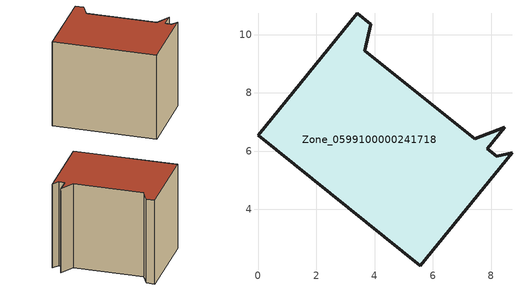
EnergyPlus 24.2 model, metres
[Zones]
Zone_0599100000241718
 floor ground (C_G): 8.72,5.94 5.57,2.07 0,6.55 3.4,10.73 3.86,10.36 3.66,9.45 7.44,6.43 8.47,6.83 7.86,6.09 8.19,5.83 z0
 wall outside (C_F): 3.86,10.36 3.4,10.73 0,6.55 5.57,2.07 8.72,5.94 8.19,5.83 7.86,6.09 8.47,6.83 7.44,6.43 3.66,9.45 3.86,10.36 z0:6.19
 roof outside (C_R): 5.57,2.07 8.72,5.94 8.19,5.83 7.86,6.09 8.47,6.83 7.44,6.43 3.66,9.45 3.86,10.36 3.4,10.73 0,6.55 z6.19
[BUILDING]
Pand.0599100000241718: North Axis=0; Terrain=City; Loads Convergence Tolerance Value=0.04; Temperature Convergence Tolerance Value=0.4; Solar Distribution=FullExterior; Maximum Number of Warmup Days=25; Minimum Number of Warmup Days=1
[Site:Location]
Rotterdam.The.Hague.AP_ZH_NLD Design_Conditions: Latitude=51.96; Longitude=4.45; Time Zone=1; Elevation=-4.5
[SITE:GROUNDTEMPERATURE:BUILDINGSURFACE]
18, 18, 18, 18, 18, 18, 18, 18, 18, 18, 18, 18
[MATERIAL] Thermal Absorptance=0.9; Solar Absorptance=0.7; Visible Absorptance=0.7
Name | Roughness | Thickness | Conductivity | Density | Specific Heat
G.TC.1946 | MediumSmooth | 0.15 | 1 | 540 | 1210
F.TC.1946 | Rough | 0.3 | 0.857143 | 1920 | 840
R.TC.1946 | MediumRough | 0.2 | 0.909091 | 1500 | 1000
[CONSTRUCTION]
C_G: G.TC.1946
C_F: F.TC.1946
C_R: R.TC.1946
[ZONE]
Zone_0599100000241718: Type=1; Multiplier=1; Ceiling Height=Autocalculate; Volume=Autocalculate; Floor Area=autocalculate; Part of Total Floor Area=Yes
[ZONEINFILTRATION:DESIGNFLOWRATE]
Infil_Zone_0599100000241718: Zone or ZoneList or Space or SpaceList=Zone_0599100000241718; Schedule=AlwaysOn; Design Flow Rate Calculation Method=Flow/Area; Flow Rate per Floor Area=0.003; Constant Term Coefficient=1; Temperature Term Coefficient=0; Velocity Term Coefficient=0; Velocity Squared Term Coefficient=0
[HVACTEMPLATE:ZONE:IDEALLOADSAIRSYSTEM]
Zone_0599100000241718: Maximum Heating Supply Air Temperature=50; Minimum Cooling Supply Air Temperature=13; Maximum Heating Supply Air Humidity Ratio=0.0156; Minimum Cooling Supply Air Humidity Ratio=0.0077; Heating Limit=NoLimit; Cooling Limit=NoLimit; Dehumidification Control Type=ConstantSensibleHeatRatio; Cooling Sensible Heat Ratio=0.7; Dehumidification Setpoint=60; Humidification Control Type=None; Humidification Setpoint=30; Outdoor Air Method=None; Outdoor Air Flow Rate per Person=0.00944; Outdoor Air Flow Rate per Zone Floor Area=0; Outdoor Air Flow Rate per Zone=0; Demand Controlled Ventilation Type=None; Outdoor Air Economizer Type=NoEconomizer; Heat Recovery Type=None; Sensible Heat Recovery Effectiveness=0.7; Latent Heat Recovery Effectiveness=0.65
[ZONECONTROL:THERMOSTAT]
ThermostatControl_Zone_0599100000241718: Zone or ZoneList=Zone_0599100000241718; Control Type Schedule=DualSetpointControlType; Control 1=Thermostat_Zone_0599100000241718; Temperature Difference Between Cutout And Setpoint=0
[THERMOSTATSETPOINT:DUALSETPOINT]
Thermostat_Zone_0599100000241718: Heating Setpoint Temperature Schedule=HeatingSetpoint_Zone_0599100000241718; Cooling Setpoint Temperature Schedule=CoolingSetpoint_Zone_0599100000241718
[SCHEDULE:COMPACT]
HeatingSetpoint_Zone_0599100000241718: Through: 12/31, For: AllDays, Until: 24:00, 21
CoolingSetpoint_Zone_0599100000241718: Through: 12/31, For: AllDays, Until: 24:00, 24
DualSetpointControlType: Through: 12/31, For: AllDays, Until: 24:00, 4
AlwaysOn: Through: 12/31, For: AllDays, Until: 24:00, 1
